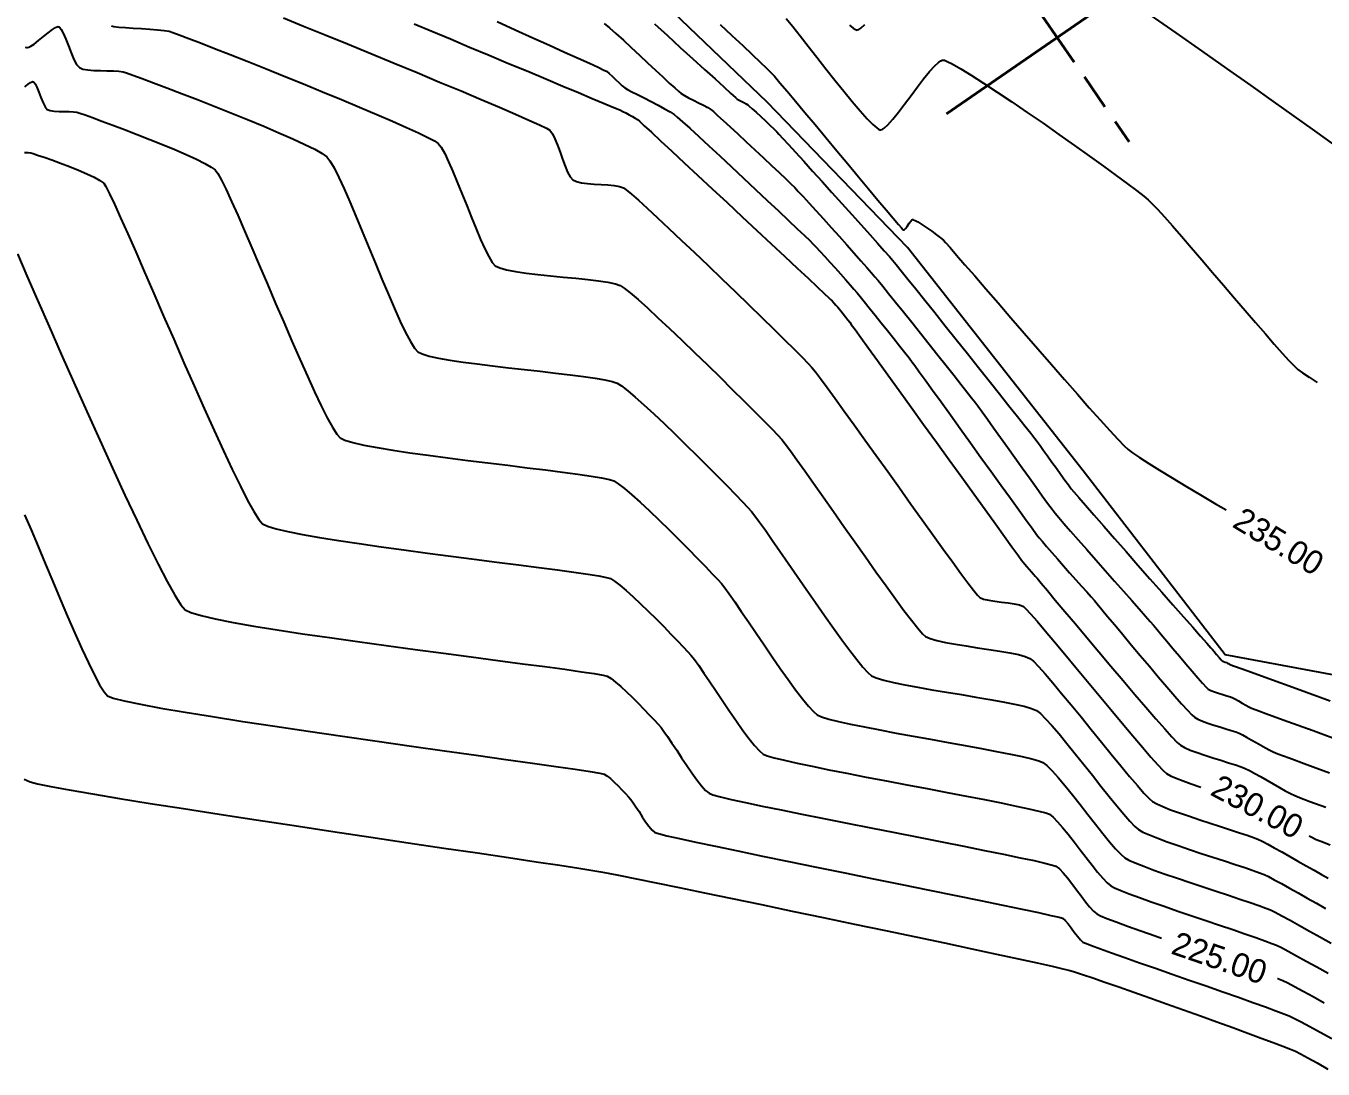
# Model space of a CAD drawing. Header units: metres. Extents: x 708941 to 724052, y 5405153 to 5413472.
# Drawn here: x 709166 to 709384.6, y 5411332 to 5411507.8 of the extents above; entities that cross this region are included whole.
import ezdxf

# ---------------------------------------------------------------- set-up
doc = ezdxf.new("R2010")
doc.units = ezdxf.units.M
doc.header["$LTSCALE"] = 12.7
doc.header["$MEASUREMENT"] = 0
doc.linetypes.add('ACAD_ISO08W100', pattern=[36, 24, -3, 6, -3])
for name, color, linetype in [('CONT-MJR1', 252, 'Continuous'), ('CONT-MNR1', 251, 'Continuous'), ('contornos2', 7, 'Continuous')]:
    doc.layers.add(name, color=color, linetype=linetype)
doc.layers.add('corte', color=214, linetype='ACAD_ISO08W100', lineweight=40)

msp = doc.modelspace()

# ---------------------------------------------------------------- linework, layer by layer
at = {"layer": 'CONT-MJR1', "flags": 128}
for points, elevation in [([(709209.39, 5411509.16), (709212.77, 5411507.79), (709216.39, 5411506.31), (709220.18, 5411504.76), (709224.08, 5411503.16), (709228.01, 5411501.54), (709231.9, 5411499.93), (709235.69, 5411498.35), (709239.32, 5411496.84), (709242.7, 5411495.41), (709245.79, 5411494.1), (709248.5, 5411492.93), (709250.76, 5411491.93), (709252.53, 5411491.13), (709253.71, 5411490.56), (709254.25, 5411490.23), (709254.7, 5411489.64), (709255.14, 5411488.77), (709255.57, 5411487.71), (709255.99, 5411486.54), (709256.42, 5411485.34), (709256.84, 5411484.19), (709257.27, 5411483.18), (709257.71, 5411482.37), (709258.15, 5411481.86), (709258.75, 5411481.57), (709259.59, 5411481.37), (709260.61, 5411481.24), (709261.74, 5411481.15), (709262.91, 5411481.07), (709264.06, 5411481), (709265.12, 5411480.89), (709266.03, 5411480.74), (709266.71, 5411480.51), (709267.17, 5411480.18), (709268.02, 5411479.47), (709269.2, 5411478.42), (709270.68, 5411477.08), (709272.41, 5411475.48), (709274.34, 5411473.67), (709276.44, 5411471.7), (709278.66, 5411469.6), (709280.95, 5411467.41), (709283.27, 5411465.18), (709285.59, 5411462.96), (709287.85, 5411460.77), (709290.01, 5411458.67), (709292.02, 5411456.7), (709293.86, 5411454.89), (709295.46, 5411453.3), (709296.79, 5411451.96), (709297.8, 5411450.92), (709298.45, 5411450.21), (709299.04, 5411449.49), (709299.92, 5411448.35), (709301.04, 5411446.83), (709302.38, 5411445), (709303.91, 5411442.89), (709305.6, 5411440.55), (709307.4, 5411438.04), (709309.29, 5411435.39), (709311.23, 5411432.67), (709313.2, 5411429.92), (709315.15, 5411427.19), (709317.06, 5411424.53), (709318.89, 5411421.98), (709320.61, 5411419.59), (709322.19, 5411417.42), (709323.59, 5411415.52), (709324.77, 5411413.92), (709325.72, 5411412.68), (709326.39, 5411411.85), (709326.75, 5411411.48), (709327.39, 5411411.2), (709328.26, 5411411), (709329.3, 5411410.83), (709330.41, 5411410.69), (709331.53, 5411410.55), (709332.57, 5411410.4), (709333.45, 5411410.2), (709334.1, 5411409.93), (709334.54, 5411409.54), (709335.33, 5411408.69), (709336.42, 5411407.44), (709337.78, 5411405.84), (709339.36, 5411403.97), (709341.1, 5411401.88), (709342.97, 5411399.64), (709344.91, 5411397.29), (709346.89, 5411394.91), (709348.85, 5411392.55), (709350.75, 5411390.28), (709352.54, 5411388.15), (709354.17, 5411386.23), (709355.6, 5411384.57), (709356.79, 5411383.24), (709357.68, 5411382.3), (709358.23, 5411381.81), (709358.91, 5411381.42), (709359.86, 5411381), (709361.05, 5411380.54), (709362.4, 5411380.05), (709363.86, 5411379.56), (709364.01, 5411379.51)], 230), ([(709283.01, 5411508.03), (709284.98, 5411506.2), (709286.8, 5411504.5), (709288.41, 5411502.99), (709289.76, 5411501.71), (709290.8, 5411500.7), (709291.48, 5411500.02), (709292.13, 5411499.31), (709293.07, 5411498.22), (709294.28, 5411496.81), (709295.7, 5411495.12), (709297.29, 5411493.22), (709299.01, 5411491.16), (709300.81, 5411488.99), (709302.66, 5411486.77), (709304.5, 5411484.55), (709306.3, 5411482.39), (709308, 5411480.34), (709309.57, 5411478.45), (709310.97, 5411476.79), (709312.14, 5411475.4), (709313.05, 5411474.34), (709313.56, 5411473.76), (709313.8, 5411473.51), (709313.89, 5411473.43), (709313.91, 5411473.42), (709313.95, 5411473.43), (709314.05, 5411473.49), (709314.23, 5411473.67), (709314.49, 5411474.02), (709314.85, 5411474.54), (709315.13, 5411474.9), (709315.32, 5411475.09), (709315.42, 5411475.16), (709315.47, 5411475.18), (709315.51, 5411475.18), (709315.61, 5411475.14), (709315.85, 5411475.03), (709316.3, 5411474.78), (709317, 5411474.33), (709317.81, 5411473.78), (709318.65, 5411473.19), (709319.44, 5411472.61), (709320.13, 5411472.08), (709320.63, 5411471.67), (709321, 5411471.28), (709321.76, 5411470.43), (709322.86, 5411469.17), (709324.26, 5411467.56), (709325.92, 5411465.65), (709327.79, 5411463.49), (709329.83, 5411461.12), (709332, 5411458.62), (709334.25, 5411456.02), (709336.54, 5411453.38), (709338.82, 5411450.75), (709341.06, 5411448.18), (709343.21, 5411445.73), (709345.22, 5411443.45), (709347.06, 5411441.39), (709348.67, 5411439.6), (709350.03, 5411438.14), (709351.07, 5411437.05), (709351.76, 5411436.4), (709352.52, 5411435.83), (709353.69, 5411435.04), (709355.23, 5411434.06), (709357.07, 5411432.92), (709359.17, 5411431.64), (709361.48, 5411430.25), (709363.94, 5411428.79), (709366.49, 5411427.27), (709368.28, 5411426.21)], 235), ([(709164.51, 5411469.39), (709166.13, 5411465.68), (709167.92, 5411461.57), (709169.86, 5411457.14), (709171.91, 5411452.49), (709174.04, 5411447.69), (709176.21, 5411442.83), (709178.39, 5411438), (709180.54, 5411433.27), (709182.64, 5411428.73), (709184.64, 5411424.47), (709186.51, 5411420.56), (709188.23, 5411417.1), (709189.75, 5411414.17), (709191.03, 5411411.85), (709192.06, 5411410.22), (709192.79, 5411409.37), (709193.76, 5411408.92), (709195.49, 5411408.41), (709197.88, 5411407.86), (709200.87, 5411407.27), (709204.37, 5411406.65), (709208.29, 5411406.01), (709212.57, 5411405.36), (709217.11, 5411404.69), (709221.84, 5411404.02), (709226.68, 5411403.35), (709231.55, 5411402.69), (709236.36, 5411402.05), (709241.04, 5411401.44), (709245.5, 5411400.85), (709249.67, 5411400.3), (709253.46, 5411399.8), (709256.79, 5411399.35), (709259.59, 5411398.95), (709261.77, 5411398.62), (709263.26, 5411398.36), (709263.96, 5411398.17), (709264.59, 5411397.79), (709265.36, 5411397.2), (709266.24, 5411396.45), (709267.19, 5411395.58), (709268.17, 5411394.63), (709269.17, 5411393.64), (709270.13, 5411392.65), (709271.03, 5411391.7), (709271.84, 5411390.84), (709272.52, 5411390.09), (709273.03, 5411389.52), (709273.52, 5411388.89), (709274.14, 5411388.01), (709274.86, 5411386.93), (709275.66, 5411385.72), (709276.5, 5411384.44), (709277.36, 5411383.14), (709278.22, 5411381.88), (709279.05, 5411380.72), (709279.83, 5411379.73), (709280.53, 5411378.95), (709281.12, 5411378.45), (709281.74, 5411378.21), (709283.02, 5411377.87), (709284.87, 5411377.43), (709287.24, 5411376.9), (709290.06, 5411376.31), (709293.25, 5411375.65), (709296.74, 5411374.94), (709300.48, 5411374.19), (709304.39, 5411373.41), (709308.4, 5411372.62), (709312.44, 5411371.83), (709316.45, 5411371.04), (709320.35, 5411370.27), (709324.08, 5411369.53), (709327.57, 5411368.83), (709330.75, 5411368.18), (709333.55, 5411367.6), (709335.9, 5411367.1), (709337.74, 5411366.68), (709339, 5411366.36), (709339.6, 5411366.15), (709340.17, 5411365.71), (709340.83, 5411365.03), (709341.54, 5411364.18), (709342.29, 5411363.22), (709343.06, 5411362.19), (709343.83, 5411361.16), (709344.57, 5411360.18), (709345.28, 5411359.31), (709345.93, 5411358.6), (709346.49, 5411358.12), (709347.09, 5411357.81), (709348.2, 5411357.35), (709349.75, 5411356.76), (709351.67, 5411356.06), (709353.89, 5411355.27), (709356.34, 5411354.42), (709357.41, 5411354.04)], 225), ([(709382.3, 5411371.3), (709382.73, 5411371.07), (709383.49, 5411370.69), (709384.25, 5411370.39), (709385.84, 5411369.79)], 230), ([(709376.93, 5411347.26), (709376.99, 5411347.23), (709377.85, 5411346.89), (709378.67, 5411346.49), (709379.82, 5411345.89), (709381.26, 5411345.11), (709382.94, 5411344.19), (709384.79, 5411343.16)], 225)]:
    msp.add_lwpolyline(points, dxfattribs=dict(at, elevation=elevation))
at = {"layer": 'CONT-MNR1', "flags": 128}
for points, elevation in [([(709294.14, 5411509.08), (709295.22, 5411507.73), (709296.46, 5411506.15), (709297.83, 5411504.39), (709299.3, 5411502.52), (709300.81, 5411500.59), (709302.34, 5411498.66), (709303.83, 5411496.8), (709305.26, 5411495.05), (709306.59, 5411493.49), (709307.76, 5411492.17), (709308.75, 5411491.16), (709309.38, 5411490.6), (709309.74, 5411490.35), (709309.93, 5411490.28), (709310, 5411490.27), (709310.09, 5411490.27), (709310.3, 5411490.35), (709310.66, 5411490.58), (709311.25, 5411491.11), (709312.1, 5411492.06), (709313.06, 5411493.26), (709314.09, 5411494.62), (709315.17, 5411496.06), (709316.25, 5411497.51), (709317.29, 5411498.88), (709318.28, 5411500.11), (709319.17, 5411501.09), (709319.79, 5411501.66), (709320.18, 5411501.93), (709320.41, 5411502.03), (709320.51, 5411502.05), (709320.59, 5411502.05), (709320.8, 5411502.01), (709321.26, 5411501.83), (709322.12, 5411501.4), (709323.55, 5411500.58), (709325.33, 5411499.49), (709327.39, 5411498.17), (709329.69, 5411496.66), (709332.16, 5411495), (709334.75, 5411493.23), (709337.42, 5411491.39), (709340.09, 5411489.52), (709342.71, 5411487.67), (709345.24, 5411485.87), (709347.6, 5411484.17), (709349.76, 5411482.6), (709351.64, 5411481.21), (709353.2, 5411480.04), (709354.39, 5411479.12), (709355.13, 5411478.51), (709355.79, 5411477.88), (709356.71, 5411476.9), (709357.87, 5411475.62), (709359.23, 5411474.09), (709360.75, 5411472.34), (709362.41, 5411470.43), (709364.17, 5411468.39), (709365.99, 5411466.26), (709367.84, 5411464.1), (709369.69, 5411461.93), (709371.51, 5411459.82), (709373.25, 5411457.79), (709374.9, 5411455.89), (709376.4, 5411454.17), (709377.74, 5411452.66), (709378.87, 5411451.42), (709379.77, 5411450.48), (709380.39, 5411449.89), (709381.14, 5411449.33), (709382.29, 5411448.58), (709383.66, 5411447.72)], 236), ([(709355.41, 5411509.67), (709359.79, 5411506.63), (709364.14, 5411503.6), (709368.37, 5411500.63), (709372.43, 5411497.78), (709376.23, 5411495.08), (709379.71, 5411492.61), (709382.78, 5411490.41), (709385.39, 5411488.53), (709387.44, 5411487.02), (709388.89, 5411485.95), (709389.64, 5411485.35), (709390.27, 5411484.74), (709391.14, 5411483.82), (709392.21, 5411482.63), (709392.99, 5411481.74)], 237), ([(709165.84, 5411504.22), (709166.05, 5411504.17), (709166.12, 5411504.16), (709166.21, 5411504.17), (709166.42, 5411504.22), (709166.78, 5411504.38), (709167.33, 5411504.74), (709168.09, 5411505.33), (709168.9, 5411506), (709169.69, 5411506.66), (709170.42, 5411507.22), (709170.92, 5411507.53), (709171.23, 5411507.65), (709171.4, 5411507.68), (709171.47, 5411507.66), (709171.54, 5411507.64), (709171.68, 5411507.52), (709171.91, 5411507.21), (709172.23, 5411506.6), (709172.66, 5411505.59), (709173.11, 5411504.44), (709173.57, 5411503.25), (709174.04, 5411502.17), (709174.5, 5411501.3), (709174.96, 5411500.78), (709175.55, 5411500.53), (709176.39, 5411500.38), (709177.4, 5411500.3), (709178.5, 5411500.27), (709179.62, 5411500.26), (709180.69, 5411500.23), (709181.62, 5411500.18), (709182.34, 5411500.07), (709182.9, 5411499.89), (709183.99, 5411499.51), (709185.53, 5411498.95), (709187.46, 5411498.23), (709189.7, 5411497.39), (709192.2, 5411496.43), (709194.87, 5411495.4), (709197.66, 5411494.3), (709200.5, 5411493.17), (709203.32, 5411492.03), (709206.04, 5411490.9), (709208.61, 5411489.81), (709210.94, 5411488.79), (709212.99, 5411487.84), (709214.67, 5411487.01), (709215.92, 5411486.31), (709216.67, 5411485.76), (709217.21, 5411485.05), (709217.9, 5411483.87), (709218.69, 5411482.28), (709219.58, 5411480.35), (709220.55, 5411478.14), (709221.59, 5411475.71), (709222.66, 5411473.13), (709223.77, 5411470.46), (709224.88, 5411467.77), (709225.98, 5411465.11), (709227.06, 5411462.55), (709228.1, 5411460.16), (709229.07, 5411457.99), (709229.97, 5411456.12), (709230.77, 5411454.6), (709231.45, 5411453.49), (709232.01, 5411452.87), (709232.74, 5411452.51), (709233.93, 5411452.15), (709235.52, 5411451.81), (709237.44, 5411451.47), (709239.64, 5411451.14), (709242.05, 5411450.82), (709244.62, 5411450.5), (709247.29, 5411450.19), (709249.99, 5411449.89), (709252.67, 5411449.59), (709255.25, 5411449.29), (709257.7, 5411449), (709259.93, 5411448.71), (709261.9, 5411448.42), (709263.55, 5411448.14), (709264.8, 5411447.86), (709265.61, 5411447.58), (709266.36, 5411447.11), (709267.4, 5411446.31), (709268.68, 5411445.23), (709270.15, 5411443.92), (709271.79, 5411442.42), (709273.54, 5411440.77), (709275.37, 5411439.02), (709277.22, 5411437.21), (709279.07, 5411435.39), (709280.87, 5411433.6), (709282.58, 5411431.88), (709284.16, 5411430.27), (709285.56, 5411428.84), (709286.74, 5411427.6), (709287.66, 5411426.62), (709288.28, 5411425.94), (709288.84, 5411425.24), (709289.63, 5411424.17), (709290.62, 5411422.79), (709291.77, 5411421.14), (709293.07, 5411419.26), (709294.47, 5411417.22), (709295.96, 5411415.07), (709297.49, 5411412.85), (709299.04, 5411410.61), (709300.58, 5411408.41), (709302.08, 5411406.3), (709303.5, 5411404.32), (709304.83, 5411402.53), (709306.02, 5411400.98), (709307.05, 5411399.72), (709307.88, 5411398.8), (709308.5, 5411398.27), (709309.3, 5411397.9), (709310.56, 5411397.52), (709312.19, 5411397.13), (709314.14, 5411396.73), (709316.32, 5411396.32), (709318.68, 5411395.91), (709321.15, 5411395.5), (709323.65, 5411395.08), (709326.11, 5411394.68), (709328.47, 5411394.27), (709330.66, 5411393.88), (709332.6, 5411393.49), (709334.24, 5411393.12), (709335.5, 5411392.76), (709336.3, 5411392.42), (709336.98, 5411391.9), (709337.86, 5411391.03), (709338.93, 5411389.86), (709340.13, 5411388.46), (709341.45, 5411386.86), (709342.85, 5411385.13), (709344.29, 5411383.32), (709345.75, 5411381.49), (709347.19, 5411379.67), (709348.57, 5411377.94), (709349.87, 5411376.34), (709351.04, 5411374.93), (709352.07, 5411373.75), (709352.91, 5411372.87), (709353.53, 5411372.33), (709354.27, 5411371.92), (709355.36, 5411371.43), (709356.75, 5411370.87), (709358.37, 5411370.27), (709360.18, 5411369.64), (709362.1, 5411368.99), (709364.08, 5411368.33), (709366.06, 5411367.68), (709367.99, 5411367.05), (709369.8, 5411366.46), (709371.43, 5411365.92), (709372.83, 5411365.45), (709373.93, 5411365.06), (709374.69, 5411364.75), (709375.42, 5411364.4), (709376.41, 5411363.88), (709377.61, 5411363.23), (709378.96, 5411362.48), (709380.42, 5411361.66), (709381.95, 5411360.79), (709383.51, 5411359.91), (709385.04, 5411359.05)], 228), ([(709180.36, 5411507.84), (709180.8, 5411507.71), (709181.62, 5411507.6), (709182.73, 5411507.51), (709184.04, 5411507.43), (709185.44, 5411507.35), (709186.84, 5411507.27), (709188.15, 5411507.17), (709189.28, 5411507.05), (709190.12, 5411506.9), (709190.7, 5411506.71), (709191.81, 5411506.3), (709193.4, 5411505.71), (709195.39, 5411504.94), (709197.74, 5411504.02), (709200.39, 5411502.98), (709203.27, 5411501.84), (709206.32, 5411500.62), (709209.5, 5411499.34), (709212.73, 5411498.03), (709215.97, 5411496.71), (709219.15, 5411495.39), (709222.21, 5411494.11), (709225.1, 5411492.89), (709227.75, 5411491.75), (709230.11, 5411490.7), (709232.12, 5411489.79), (709233.72, 5411489.01), (709234.85, 5411488.41), (709235.46, 5411488), (709235.96, 5411487.34), (709236.55, 5411486.29), (709237.21, 5411484.92), (709237.92, 5411483.29), (709238.68, 5411481.47), (709239.46, 5411479.53), (709240.26, 5411477.52), (709241.06, 5411475.52), (709241.84, 5411473.6), (709242.6, 5411471.81), (709243.32, 5411470.23), (709243.98, 5411468.91), (709244.57, 5411467.94), (709245.08, 5411467.36), (709245.82, 5411467.01), (709246.98, 5411466.69), (709248.5, 5411466.4), (709250.28, 5411466.15), (709252.27, 5411465.91), (709254.37, 5411465.69), (709256.52, 5411465.47), (709258.64, 5411465.26), (709260.66, 5411465.05), (709262.5, 5411464.83), (709264.07, 5411464.59), (709265.32, 5411464.33), (709266.16, 5411464.05), (709266.82, 5411463.61), (709267.82, 5411462.81), (709269.14, 5411461.67), (709270.72, 5411460.26), (709272.5, 5411458.62), (709274.45, 5411456.79), (709276.52, 5411454.82), (709278.66, 5411452.77), (709280.83, 5411450.67), (709282.97, 5411448.58), (709285.04, 5411446.54), (709286.99, 5411444.6), (709288.78, 5411442.81), (709290.36, 5411441.22), (709291.69, 5411439.86), (709292.7, 5411438.8), (709293.37, 5411438.07), (709293.96, 5411437.34), (709294.83, 5411436.18), (709295.94, 5411434.65), (709297.26, 5411432.81), (709298.74, 5411430.72), (709300.36, 5411428.42), (709302.08, 5411425.98), (709303.86, 5411423.44), (709305.67, 5411420.86), (709307.48, 5411418.3), (709309.25, 5411415.81), (709310.95, 5411413.44), (709312.54, 5411411.25), (709313.98, 5411409.29), (709315.25, 5411407.62), (709316.3, 5411406.29), (709317.1, 5411405.36), (709317.63, 5411404.87), (709318.39, 5411404.53), (709319.54, 5411404.2), (709320.98, 5411403.88), (709322.66, 5411403.58), (709324.48, 5411403.29), (709326.38, 5411403), (709328.29, 5411402.71), (709330.12, 5411402.42), (709331.8, 5411402.13), (709333.26, 5411401.83), (709334.42, 5411401.51), (709335.2, 5411401.18), (709335.79, 5411400.7), (709336.66, 5411399.82), (709337.77, 5411398.58), (709339.08, 5411397.06), (709340.56, 5411395.3), (709342.15, 5411393.37), (709343.83, 5411391.32), (709345.54, 5411389.21), (709347.26, 5411387.09), (709348.93, 5411385.03), (709350.53, 5411383.09), (709352, 5411381.31), (709353.32, 5411379.76), (709354.43, 5411378.5), (709355.3, 5411377.58), (709355.88, 5411377.07), (709356.6, 5411376.67), (709357.63, 5411376.2), (709358.93, 5411375.69), (709360.44, 5411375.14), (709362.1, 5411374.57), (709363.84, 5411373.99), (709365.62, 5411373.41), (709367.36, 5411372.84), (709369.03, 5411372.31), (709370.54, 5411371.81), (709371.85, 5411371.37), (709372.9, 5411371), (709373.63, 5411370.71), (709374.35, 5411370.36), (709375.29, 5411369.87), (709376.41, 5411369.26), (709377.66, 5411368.56), (709379, 5411367.8), (709380.38, 5411367.02), (709381.77, 5411366.23), (709383.11, 5411365.48), (709384.36, 5411364.78), (709385.48, 5411364.17)], 229), ([(709231.41, 5411508.16), (709234.38, 5411506.92), (709237.51, 5411505.61), (709240.76, 5411504.25), (709244.05, 5411502.87), (709247.33, 5411501.49), (709250.54, 5411500.15), (709253.62, 5411498.86), (709256.49, 5411497.65), (709259.11, 5411496.56), (709261.41, 5411495.59), (709263.33, 5411494.79), (709264.8, 5411494.17), (709265.77, 5411493.76), (709266.17, 5411493.58), (709266.57, 5411493.39), (709267.08, 5411493.13), (709267.63, 5411492.84), (709268.19, 5411492.55), (709268.68, 5411492.27), (709269.05, 5411492.03), (709269.39, 5411491.73), (709270.19, 5411490.99), (709271.4, 5411489.88), (709272.96, 5411488.43), (709274.82, 5411486.7), (709276.93, 5411484.75), (709279.22, 5411482.61), (709281.65, 5411480.35), (709284.15, 5411478.02), (709286.68, 5411475.65), (709289.19, 5411473.32), (709291.6, 5411471.06), (709293.88, 5411468.93), (709295.97, 5411466.98), (709297.81, 5411465.26), (709299.35, 5411463.82), (709300.53, 5411462.71), (709301.3, 5411461.99), (709301.6, 5411461.7), (709301.85, 5411461.44), (709302.16, 5411461.1), (709302.5, 5411460.72), (709302.81, 5411460.38), (709303.04, 5411460.1), (709303.31, 5411459.78), (709303.7, 5411459.3), (709304.13, 5411458.76), (709304.53, 5411458.25), (709304.84, 5411457.85), (709305.1, 5411457.49), (709305.74, 5411456.61), (709306.72, 5411455.26), (709307.99, 5411453.5), (709309.51, 5411451.39), (709311.24, 5411448.99), (709313.15, 5411446.35), (709315.17, 5411443.54), (709317.29, 5411440.62), (709319.44, 5411437.63), (709321.6, 5411434.65), (709323.71, 5411431.72), (709325.74, 5411428.91), (709327.64, 5411426.27), (709329.38, 5411423.87), (709330.91, 5411421.76), (709332.18, 5411419.99), (709333.16, 5411418.64), (709333.81, 5411417.75), (709334.07, 5411417.39), (709334.34, 5411417.07), (709334.69, 5411416.67), (709335.08, 5411416.22), (709335.48, 5411415.78), (709335.83, 5411415.38), (709336.11, 5411415.07), (709336.41, 5411414.72), (709337.11, 5411413.88), (709338.15, 5411412.63), (709339.49, 5411411.02), (709341.08, 5411409.12), (709342.87, 5411406.99), (709344.79, 5411404.69), (709346.81, 5411402.3), (709348.87, 5411399.86), (709350.91, 5411397.45), (709352.89, 5411395.12), (709354.76, 5411392.95), (709356.46, 5411390.99), (709357.95, 5411389.3), (709359.16, 5411387.96), (709360.06, 5411387.02), (709360.58, 5411386.54), (709361.27, 5411386.15), (709362.23, 5411385.74), (709363.39, 5411385.31), (709364.68, 5411384.87), (709366.03, 5411384.43), (709367.39, 5411384.01), (709368.68, 5411383.6), (709369.84, 5411383.23), (709370.81, 5411382.9), (709371.52, 5411382.62), (709372.24, 5411382.27), (709373.11, 5411381.81), (709374.1, 5411381.26), (709375.15, 5411380.65), (709376.22, 5411380.04), (709377.28, 5411379.43), (709378.26, 5411378.88), (709379.14, 5411378.42), (709379.85, 5411378.07), (709380.64, 5411377.76), (709382.42, 5411377.09), (709385.08, 5411376.1)], 231), ([(709245.4, 5411508.55), (709248.45, 5411507.16), (709251.41, 5411505.81), (709254.2, 5411504.55), (709256.77, 5411503.39), (709259.03, 5411502.36), (709260.94, 5411501.5), (709262.41, 5411500.83), (709263.39, 5411500.37), (709263.82, 5411500.16), (709264.26, 5411499.81), (709264.79, 5411499.32), (709265.37, 5411498.77), (709265.95, 5411498.21), (709266.48, 5411497.72), (709266.92, 5411497.36), (709267.35, 5411497.11), (709268.08, 5411496.72), (709269.04, 5411496.22), (709270.16, 5411495.66), (709271.34, 5411495.05), (709272.52, 5411494.43), (709273.61, 5411493.84), (709274.55, 5411493.31), (709275.24, 5411492.86), (709275.76, 5411492.44), (709276.65, 5411491.65), (709277.88, 5411490.55), (709279.37, 5411489.18), (709281.07, 5411487.61), (709282.94, 5411485.88), (709284.92, 5411484.04), (709286.94, 5411482.14), (709288.97, 5411480.24), (709290.94, 5411478.38), (709292.81, 5411476.63), (709294.51, 5411475.02), (709295.99, 5411473.61), (709297.2, 5411472.46), (709298.08, 5411471.61), (709298.58, 5411471.12), (709299.13, 5411470.55), (709299.82, 5411469.81), (709300.61, 5411468.95), (709301.47, 5411468), (709302.37, 5411467.01), (709303.26, 5411466.01), (709304.11, 5411465.06), (709304.88, 5411464.18), (709305.55, 5411463.42), (709306.06, 5411462.81), (709306.57, 5411462.2), (709307.27, 5411461.34), (709308.13, 5411460.28), (709309.1, 5411459.07), (709310.14, 5411457.78), (709311.21, 5411456.45), (709312.25, 5411455.13), (709313.23, 5411453.89), (709314.11, 5411452.78), (709314.84, 5411451.85), (709315.37, 5411451.15), (709315.81, 5411450.55), (709316.56, 5411449.52), (709317.57, 5411448.12), (709318.81, 5411446.4), (709320.24, 5411444.43), (709321.8, 5411442.25), (709323.47, 5411439.92), (709325.2, 5411437.52), (709326.95, 5411435.08), (709328.68, 5411432.68), (709330.35, 5411430.36), (709331.91, 5411428.19), (709333.34, 5411426.22), (709334.57, 5411424.51), (709335.59, 5411423.12), (709336.34, 5411422.1), (709336.78, 5411421.52), (709337.31, 5411420.88), (709338.02, 5411420.04), (709338.88, 5411419.05), (709339.84, 5411417.96), (709340.87, 5411416.8), (709341.91, 5411415.62), (709342.94, 5411414.46), (709343.91, 5411413.37), (709344.78, 5411412.39), (709345.51, 5411411.57), (709346.07, 5411410.94), (709346.55, 5411410.37), (709347.31, 5411409.46), (709348.31, 5411408.26), (709349.51, 5411406.83), (709350.85, 5411405.22), (709352.3, 5411403.48), (709353.81, 5411401.68), (709355.35, 5411399.86), (709356.85, 5411398.08), (709358.29, 5411396.39), (709359.62, 5411394.85), (709360.79, 5411393.52), (709361.76, 5411392.44), (709362.49, 5411391.68), (709362.93, 5411391.28), (709363.52, 5411390.95), (709364.3, 5411390.61), (709365.22, 5411390.28), (709366.22, 5411389.95), (709367.25, 5411389.63), (709368.24, 5411389.33), (709369.15, 5411389.05), (709369.91, 5411388.8), (709370.47, 5411388.58), (709371.04, 5411388.3), (709371.74, 5411387.92), (709372.52, 5411387.48), (709373.34, 5411387.01), (709374.16, 5411386.54), (709374.94, 5411386.1), (709375.64, 5411385.72), (709376.21, 5411385.44), (709377, 5411385.13), (709378.94, 5411384.42), (709381.89, 5411383.33), (709385.74, 5411381.92)], 232), ([(709263.42, 5411508.21), (709264.33, 5411507.46), (709265.43, 5411506.5), (709266.67, 5411505.39), (709268, 5411504.17), (709269.38, 5411502.89), (709270.76, 5411501.61), (709272.09, 5411500.36), (709273.32, 5411499.2), (709274.42, 5411498.18), (709275.33, 5411497.34), (709276.01, 5411496.74), (709276.4, 5411496.41), (709276.95, 5411496.07), (709277.67, 5411495.68), (709278.49, 5411495.27), (709279.35, 5411494.84), (709280.17, 5411494.42), (709280.89, 5411494.03), (709281.44, 5411493.69), (709281.84, 5411493.36), (709282.55, 5411492.73), (709283.51, 5411491.87), (709284.67, 5411490.8), (709285.98, 5411489.6), (709287.39, 5411488.29), (709288.84, 5411486.94), (709290.28, 5411485.59), (709291.66, 5411484.28), (709292.93, 5411483.08), (709294.04, 5411482.02), (709294.93, 5411481.16), (709295.56, 5411480.54), (709296.16, 5411479.91), (709296.98, 5411479.03), (709297.99, 5411477.93), (709299.14, 5411476.67), (709300.39, 5411475.3), (709301.7, 5411473.84), (709303.03, 5411472.37), (709304.33, 5411470.91), (709305.57, 5411469.51), (709306.71, 5411468.23), (709307.7, 5411467.11), (709308.51, 5411466.19), (709309.08, 5411465.52), (709309.61, 5411464.89), (709310.39, 5411463.93), (709311.39, 5411462.7), (709312.56, 5411461.24), (709313.87, 5411459.61), (709315.28, 5411457.85), (709316.75, 5411456.02), (709318.23, 5411454.16), (709319.7, 5411452.31), (709321.11, 5411450.54), (709322.42, 5411448.89), (709323.59, 5411447.4), (709324.59, 5411446.13), (709325.37, 5411445.13), (709325.9, 5411444.45), (709326.43, 5411443.74), (709327.16, 5411442.73), (709328.06, 5411441.49), (709329.09, 5411440.04), (709330.23, 5411438.45), (709331.43, 5411436.77), (709332.67, 5411435.03), (709333.91, 5411433.3), (709335.12, 5411431.61), (709336.26, 5411430.03), (709337.3, 5411428.59), (709338.2, 5411427.35), (709338.94, 5411426.35), (709339.48, 5411425.65), (709340.07, 5411424.94), (709340.94, 5411423.92), (709342.05, 5411422.64), (709343.35, 5411421.15), (709344.78, 5411419.52), (709346.31, 5411417.78), (709347.88, 5411416), (709349.45, 5411414.23), (709350.96, 5411412.53), (709352.37, 5411410.94), (709353.63, 5411409.52), (709354.69, 5411408.32), (709355.5, 5411407.4), (709356.02, 5411406.81), (709356.59, 5411406.14), (709357.36, 5411405.22), (709358.3, 5411404.1), (709359.33, 5411402.86), (709360.42, 5411401.56), (709361.52, 5411400.26), (709362.57, 5411399.02), (709363.52, 5411397.91), (709364.32, 5411397), (709364.92, 5411396.35), (709365.27, 5411396.02), (709365.71, 5411395.78), (709366.31, 5411395.55), (709367, 5411395.31), (709367.73, 5411395.09), (709368.41, 5411394.88), (709369, 5411394.69), (709369.42, 5411394.54), (709369.85, 5411394.32), (709370.39, 5411394.02), (709370.99, 5411393.67), (709371.59, 5411393.33), (709372.13, 5411393.03), (709372.57, 5411392.81), (709373.36, 5411392.52), (709375.44, 5411391.75), (709378.68, 5411390.57), (709382.94, 5411389.02), (709388.09, 5411387.15)], 233), ([(709271.9, 5411508.16), (709274.09, 5411506.17), (709276.27, 5411504.19), (709278.38, 5411502.27), (709280.35, 5411500.48), (709282.12, 5411498.87), (709283.62, 5411497.51), (709284.79, 5411496.44), (709285.57, 5411495.75), (709285.88, 5411495.47), (709286.17, 5411495.3), (709286.55, 5411495.1), (709286.97, 5411494.89), (709287.35, 5411494.69), (709287.63, 5411494.52), (709287.9, 5411494.29), (709288.4, 5411493.85), (709289.06, 5411493.24), (709289.83, 5411492.54), (709290.62, 5411491.8), (709291.38, 5411491.08), (709292.04, 5411490.44), (709292.54, 5411489.95), (709292.9, 5411489.57), (709293.58, 5411488.83), (709294.53, 5411487.79), (709295.7, 5411486.5), (709297.07, 5411485), (709298.57, 5411483.34), (709300.17, 5411481.57), (709301.83, 5411479.73), (709303.51, 5411477.87), (709305.16, 5411476.04), (709306.74, 5411474.28), (709308.21, 5411472.64), (709309.52, 5411471.17), (709310.63, 5411469.92), (709311.51, 5411468.92), (709312.1, 5411468.24), (709312.65, 5411467.57), (709313.51, 5411466.52), (709314.62, 5411465.14), (709315.97, 5411463.47), (709317.49, 5411461.57), (709319.16, 5411459.48), (709320.94, 5411457.25), (709322.79, 5411454.94), (709324.67, 5411452.59), (709326.53, 5411450.24), (709328.35, 5411447.96), (709330.08, 5411445.78), (709331.68, 5411443.76), (709333.12, 5411441.95), (709334.35, 5411440.39), (709335.34, 5411439.14), (709336.05, 5411438.24), (709336.43, 5411437.75), (709336.92, 5411437.09), (709337.52, 5411436.26), (709338.2, 5411435.31), (709338.92, 5411434.28), (709339.67, 5411433.23), (709340.4, 5411432.2), (709341.08, 5411431.26), (709341.69, 5411430.43), (709342.19, 5411429.78), (709342.62, 5411429.26), (709343.44, 5411428.31), (709344.59, 5411427), (709346.01, 5411425.37), (709347.65, 5411423.49), (709349.47, 5411421.42), (709351.41, 5411419.21), (709353.42, 5411416.93), (709355.44, 5411414.63), (709357.43, 5411412.38), (709359.33, 5411410.22), (709361.09, 5411408.22), (709362.65, 5411406.44), (709363.98, 5411404.94), (709365.01, 5411403.77), (709365.69, 5411403), (709365.97, 5411402.68), (709366.27, 5411402.33), (709366.67, 5411401.85), (709367.09, 5411401.35), (709367.43, 5411400.95), (709367.62, 5411400.76), (709367.85, 5411400.66), (709368.14, 5411400.56), (709368.36, 5411400.49), (709368.54, 5411400.4), (709368.75, 5411400.28), (709368.92, 5411400.18), (709369.71, 5411399.9), (709371.95, 5411399.08), (709375.48, 5411397.8), (709380.15, 5411396.11), (709385.82, 5411394.06)], 234), ([(709304.81, 5411507.92), (709305.41, 5411507.42), (709305.79, 5411507.19), (709306, 5411507.12), (709306.1, 5411507.11), (709306.17, 5411507.12), (709306.36, 5411507.2), (709306.73, 5411507.45), (709307.37, 5411508.03)], 237), ([(709165.75, 5411497.53), (709166.33, 5411498), (709166.74, 5411498.27), (709166.99, 5411498.38), (709167.13, 5411498.41), (709167.18, 5411498.4), (709167.24, 5411498.38), (709167.35, 5411498.28), (709167.53, 5411498.02), (709167.78, 5411497.5), (709168.12, 5411496.66), (709168.47, 5411495.74), (709168.84, 5411494.86), (709169.2, 5411494.15), (709169.55, 5411493.72), (709170.03, 5411493.54), (709170.71, 5411493.43), (709171.53, 5411493.39), (709172.4, 5411493.37), (709173.24, 5411493.36), (709173.99, 5411493.32), (709174.56, 5411493.24), (709175.02, 5411493.1), (709175.92, 5411492.79), (709177.18, 5411492.34), (709178.76, 5411491.76), (709180.58, 5411491.08), (709182.58, 5411490.33), (709184.7, 5411489.52), (709186.86, 5411488.67), (709189, 5411487.8), (709191.07, 5411486.95), (709192.98, 5411486.12), (709194.69, 5411485.34), (709196.11, 5411484.63), (709197.2, 5411484.02), (709197.87, 5411483.52), (709198.31, 5411482.92), (709198.93, 5411481.8), (709199.7, 5411480.22), (709200.62, 5411478.23), (709201.66, 5411475.9), (709202.81, 5411473.27), (709204.04, 5411470.42), (709205.34, 5411467.39), (709206.68, 5411464.25), (709208.05, 5411461.04), (709209.42, 5411457.84), (709210.78, 5411454.68), (709212.12, 5411451.65), (709213.4, 5411448.78), (709214.61, 5411446.14), (709215.73, 5411443.78), (709216.74, 5411441.77), (709217.63, 5411440.16), (709218.36, 5411439.01), (709218.94, 5411438.37), (709219.74, 5411437.98), (709221.09, 5411437.57), (709222.92, 5411437.16), (709225.17, 5411436.73), (709227.78, 5411436.3), (709230.67, 5411435.87), (709233.79, 5411435.43), (709237.06, 5411435), (709240.43, 5411434.57), (709243.83, 5411434.15), (709247.19, 5411433.74), (709250.46, 5411433.34), (709253.56, 5411432.95), (709256.43, 5411432.59), (709259, 5411432.24), (709261.22, 5411431.92), (709263.01, 5411431.62), (709264.31, 5411431.35), (709265.06, 5411431.11), (709265.82, 5411430.63), (709266.85, 5411429.84), (709268.1, 5411428.78), (709269.52, 5411427.5), (709271.07, 5411426.05), (709272.71, 5411424.49), (709274.38, 5411422.86), (709276.04, 5411421.22), (709277.64, 5411419.6), (709279.14, 5411418.07), (709280.5, 5411416.68), (709281.65, 5411415.47), (709282.57, 5411414.49), (709283.2, 5411413.8), (709283.75, 5411413.1), (709284.52, 5411412.05), (709285.46, 5411410.7), (709286.55, 5411409.11), (709287.76, 5411407.34), (709289.05, 5411405.43), (709290.4, 5411403.45), (709291.77, 5411401.46), (709293.13, 5411399.5), (709294.45, 5411397.63), (709295.7, 5411395.91), (709296.85, 5411394.4), (709297.86, 5411393.15), (709298.71, 5411392.22), (709299.37, 5411391.66), (709300.09, 5411391.34), (709301.31, 5411390.97), (709302.96, 5411390.56), (709304.99, 5411390.11), (709307.32, 5411389.63), (709309.89, 5411389.13), (709312.65, 5411388.61), (709315.53, 5411388.09), (709318.47, 5411387.56), (709321.41, 5411387.03), (709324.29, 5411386.51), (709327.04, 5411386), (709329.6, 5411385.52), (709331.91, 5411385.07), (709333.91, 5411384.65), (709335.53, 5411384.27), (709336.71, 5411383.94), (709337.4, 5411383.67), (709338.08, 5411383.13), (709338.96, 5411382.25), (709339.99, 5411381.09), (709341.14, 5411379.71), (709342.37, 5411378.17), (709343.66, 5411376.54), (709344.97, 5411374.87), (709346.25, 5411373.23), (709347.48, 5411371.67), (709348.63, 5411370.27), (709349.65, 5411369.08), (709350.52, 5411368.17), (709351.19, 5411367.59), (709351.89, 5411367.2), (709352.98, 5411366.72), (709354.41, 5411366.15), (709356.11, 5411365.52), (709358.02, 5411364.84), (709360.08, 5411364.13), (709362.24, 5411363.4), (709364.43, 5411362.67), (709366.59, 5411361.95), (709368.67, 5411361.26), (709370.61, 5411360.62), (709372.35, 5411360.03), (709373.82, 5411359.53), (709374.97, 5411359.11), (709375.74, 5411358.8), (709376.56, 5411358.4), (709377.69, 5411357.81), (709379.07, 5411357.06), (709380.65, 5411356.18), (709382.36, 5411355.22), (709384.17, 5411354.2), (709386, 5411353.17)], 227), ([(709165.74, 5411486.48), (709166.34, 5411486.47), (709166.79, 5411486.41), (709167.17, 5411486.3), (709167.93, 5411486.04), (709169.01, 5411485.67), (709170.32, 5411485.21), (709171.78, 5411484.67), (709173.3, 5411484.09), (709174.81, 5411483.49), (709176.22, 5411482.88), (709177.46, 5411482.3), (709178.44, 5411481.76), (709179.08, 5411481.29), (709179.45, 5411480.72), (709180.06, 5411479.52), (709180.89, 5411477.76), (709181.92, 5411475.48), (709183.12, 5411472.78), (709184.47, 5411469.7), (709185.95, 5411466.31), (709187.52, 5411462.69), (709189.17, 5411458.89), (709190.87, 5411454.98), (709192.59, 5411451.04), (709194.32, 5411447.12), (709196.02, 5411443.29), (709197.67, 5411439.62), (709199.26, 5411436.17), (709200.74, 5411433.01), (709202.11, 5411430.21), (709203.33, 5411427.83), (709204.37, 5411425.93), (709205.23, 5411424.59), (709205.86, 5411423.87), (709206.7, 5411423.46), (709208.14, 5411423.03), (709210.12, 5411422.56), (709212.57, 5411422.08), (709215.44, 5411421.58), (709218.64, 5411421.06), (709222.13, 5411420.54), (709225.83, 5411420.01), (709229.69, 5411419.48), (709233.63, 5411418.95), (709237.6, 5411418.43), (709241.53, 5411417.93), (709245.35, 5411417.44), (709249.01, 5411416.97), (709252.43, 5411416.53), (709255.56, 5411416.12), (709258.33, 5411415.74), (709260.67, 5411415.39), (709262.53, 5411415.1), (709263.83, 5411414.84), (709264.51, 5411414.64), (709265.19, 5411414.22), (709266.08, 5411413.54), (709267.13, 5411412.65), (709268.3, 5411411.59), (709269.56, 5411410.41), (709270.87, 5411409.15), (709272.18, 5411407.85), (709273.47, 5411406.55), (709274.69, 5411405.3), (709275.8, 5411404.15), (709276.77, 5411403.13), (709277.55, 5411402.28), (709278.11, 5411401.66), (709278.65, 5411400.98), (709279.37, 5411399.97), (709280.24, 5411398.71), (709281.23, 5411397.25), (709282.3, 5411395.65), (709283.43, 5411393.97), (709284.58, 5411392.27), (709285.72, 5411390.61), (709286.83, 5411389.05), (709287.87, 5411387.66), (709288.8, 5411386.49), (709289.6, 5411385.6), (709290.24, 5411385.06), (709290.9, 5411384.78), (709292.11, 5411384.43), (709293.82, 5411384.01), (709295.96, 5411383.54), (709298.48, 5411383), (709301.3, 5411382.43), (709304.37, 5411381.82), (709307.63, 5411381.19), (709311.01, 5411380.54), (709314.45, 5411379.89), (709317.89, 5411379.24), (709321.26, 5411378.59), (709324.51, 5411377.97), (709327.57, 5411377.38), (709330.38, 5411376.82), (709332.88, 5411376.31), (709335, 5411375.86), (709336.69, 5411375.46), (709337.87, 5411375.15), (709338.5, 5411374.91), (709339.12, 5411374.43), (709339.87, 5411373.67), (709340.73, 5411372.69), (709341.67, 5411371.54), (709342.67, 5411370.27), (709343.69, 5411368.95), (709344.71, 5411367.62), (709345.7, 5411366.34), (709346.63, 5411365.17), (709347.49, 5411364.16), (709348.23, 5411363.37), (709348.84, 5411362.85), (709349.47, 5411362.52), (709350.52, 5411362.06), (709351.95, 5411361.5), (709353.68, 5411360.86), (709355.66, 5411360.16), (709357.83, 5411359.4), (709360.12, 5411358.61), (709362.49, 5411357.81), (709364.87, 5411357), (709367.19, 5411356.22), (709369.41, 5411355.47), (709371.46, 5411354.77), (709373.29, 5411354.14), (709374.82, 5411353.6), (709376.01, 5411353.16), (709376.79, 5411352.84), (709377.61, 5411352.44), (709378.76, 5411351.85), (709380.17, 5411351.08), (709381.79, 5411350.18), (709383.58, 5411349.19), (709385.48, 5411348.12)], 226), ([(709165.73, 5411425.39), (709166.83, 5411422.84), (709167.99, 5411420.08), (709169.22, 5411417.17), (709170.47, 5411414.18), (709171.74, 5411411.18), (709172.99, 5411408.24), (709174.22, 5411405.43), (709175.39, 5411402.8), (709176.49, 5411400.43), (709177.49, 5411398.39), (709178.38, 5411396.73), (709179.13, 5411395.54), (709179.72, 5411394.87), (709180.66, 5411394.5), (709182.53, 5411394.02), (709185.25, 5411393.46), (709188.7, 5411392.82), (709192.8, 5411392.12), (709197.43, 5411391.37), (709202.5, 5411390.58), (709207.91, 5411389.76), (709213.56, 5411388.92), (709219.34, 5411388.07), (709225.17, 5411387.24), (709230.93, 5411386.42), (709236.52, 5411385.62), (709241.86, 5411384.87), (709246.83, 5411384.17), (709251.34, 5411383.54), (709255.28, 5411382.98), (709258.56, 5411382.5), (709261.07, 5411382.12), (709262.72, 5411381.85), (709263.41, 5411381.7), (709263.91, 5411381.39), (709264.49, 5411380.93), (709265.13, 5411380.35), (709265.78, 5411379.71), (709266.42, 5411379.05), (709267.02, 5411378.41), (709267.54, 5411377.84), (709267.95, 5411377.38), (709268.33, 5411376.87), (709268.79, 5411376.18), (709269.31, 5411375.37), (709269.86, 5411374.51), (709270.43, 5411373.66), (709270.98, 5411372.89), (709271.51, 5411372.26), (709271.99, 5411371.84), (709272.59, 5411371.65), (709273.99, 5411371.31), (709276.12, 5411370.83), (709278.88, 5411370.23), (709282.19, 5411369.53), (709285.96, 5411368.74), (709290.12, 5411367.88), (709294.57, 5411366.97), (709299.23, 5411366.01), (709304.02, 5411365.04), (709308.84, 5411364.05), (709313.63, 5411363.08), (709318.28, 5411362.13), (709322.72, 5411361.22), (709326.86, 5411360.37), (709330.62, 5411359.6), (709333.91, 5411358.91), (709336.65, 5411358.34), (709338.75, 5411357.88), (709340.13, 5411357.56), (709340.7, 5411357.4), (709341.14, 5411357.03), (709341.63, 5411356.47), (709342.16, 5411355.78), (709342.69, 5411355.05), (709343.22, 5411354.36), (709343.71, 5411353.77), (709344.14, 5411353.38), (709344.6, 5411353.17), (709345.61, 5411352.78), (709347.09, 5411352.24), (709348.97, 5411351.56), (709351.2, 5411350.77), (709353.69, 5411349.9), (709356.37, 5411348.96), (709359.19, 5411347.97), (709362.07, 5411346.97), (709364.93, 5411345.97), (709367.72, 5411344.99), (709370.36, 5411344.07), (709372.78, 5411343.21), (709374.91, 5411342.44), (709376.69, 5411341.79), (709378.04, 5411341.28), (709378.9, 5411340.93), (709379.72, 5411340.53), (709380.91, 5411339.92), (709382.4, 5411339.12), (709384.15, 5411338.17), (709386.09, 5411337.1)], 224), ([(709165.65, 5411380.83), (709166.65, 5411380.38), (709167.89, 5411380.05), (709170.13, 5411379.59), (709173.25, 5411379.02), (709177.15, 5411378.34), (709181.73, 5411377.59), (709186.89, 5411376.76), (709192.51, 5411375.87), (709198.51, 5411374.94), (709204.77, 5411373.98), (709211.19, 5411373.01), (709217.67, 5411372.03), (709224.1, 5411371.07), (709230.38, 5411370.13), (709236.42, 5411369.23), (709242.09, 5411368.39), (709247.3, 5411367.61), (709251.96, 5411366.92), (709255.94, 5411366.32), (709259.16, 5411365.83), (709261.5, 5411365.46), (709262.86, 5411365.24), (709264.12, 5411364.99), (709266.15, 5411364.59), (709268.87, 5411364.04), (709272.21, 5411363.36), (709276.07, 5411362.56), (709280.37, 5411361.68), (709285.04, 5411360.71), (709289.98, 5411359.68), (709295.12, 5411358.61), (709300.37, 5411357.52), (709305.65, 5411356.41), (709310.87, 5411355.32), (709315.96, 5411354.24), (709320.83, 5411353.22), (709325.39, 5411352.25), (709329.57, 5411351.35), (709333.29, 5411350.55), (709336.45, 5411349.87), (709338.97, 5411349.31), (709340.78, 5411348.89), (709341.79, 5411348.64), (709342.71, 5411348.36), (709344.06, 5411347.92), (709345.79, 5411347.34), (709347.85, 5411346.63), (709350.18, 5411345.82), (709352.72, 5411344.93), (709355.43, 5411343.98), (709358.24, 5411342.98), (709361.1, 5411341.96), (709363.95, 5411340.94), (709366.74, 5411339.93), (709369.42, 5411338.96), (709371.92, 5411338.04), (709374.2, 5411337.2), (709376.2, 5411336.45), (709377.86, 5411335.82), (709379.13, 5411335.32), (709379.96, 5411334.97), (709380.82, 5411334.55), (709382.06, 5411333.88), (709383.62, 5411333.01), (709385.46, 5411331.97)], 223)]:
    msp.add_lwpolyline(points, dxfattribs=dict(at, elevation=elevation))
at = {"layer": 'contornos2', "color": 30}
msp.add_lwpolyline([(709558.83, 5411418.79), (709543.78, 5411398.01), (709523.74, 5411372.87), (709368.13, 5411401.78), (709344.17, 5411432.82), (709314.59, 5411470.47), (709290.93, 5411494.96), (709264.6, 5411520.17)], dxfattribs=at)
at = {"layer": 'corte', "color": 6, "ltscale": 0.08}
msp.add_lwpolyline([(708996.43, 5412003.45), (709351.94, 5411488.27)], dxfattribs=at)
msp.add_lwpolyline([(708996.43, 5412003.45), (709351.94, 5411488.27)], dxfattribs=at)
at = {"layer": 'corte', "color": 6}
msp.add_lwpolyline([(709321.12, 5411492.97), (709403.11, 5411549.55), (709365.36, 5411541.2), (709381.32, 5411519.3)], dxfattribs=at)
msp.add_lwpolyline([(709321.12, 5411492.97), (709403.11, 5411549.55), (709365.36, 5411541.2), (709381.32, 5411519.3)], dxfattribs=at)

# ---------------------------------------------------------------- texts
at = {"layer": 'CONT-MJR1', "char_height": 4, "attachment_point": 5}
for s, insert, rotation in [('{235.00}', (709377.15, 5411420.91, 235), 328.7738), ('{230.00}', (709373.56, 5411376.18, 230), 331.9973), ('{225.00}', (709367.18, 5411350.68, 225), 341.0322)]:
    msp.add_mtext(s, dxfattribs=dict(at, insert=insert, rotation=rotation))

doc.saveas('drawing.dxf')
